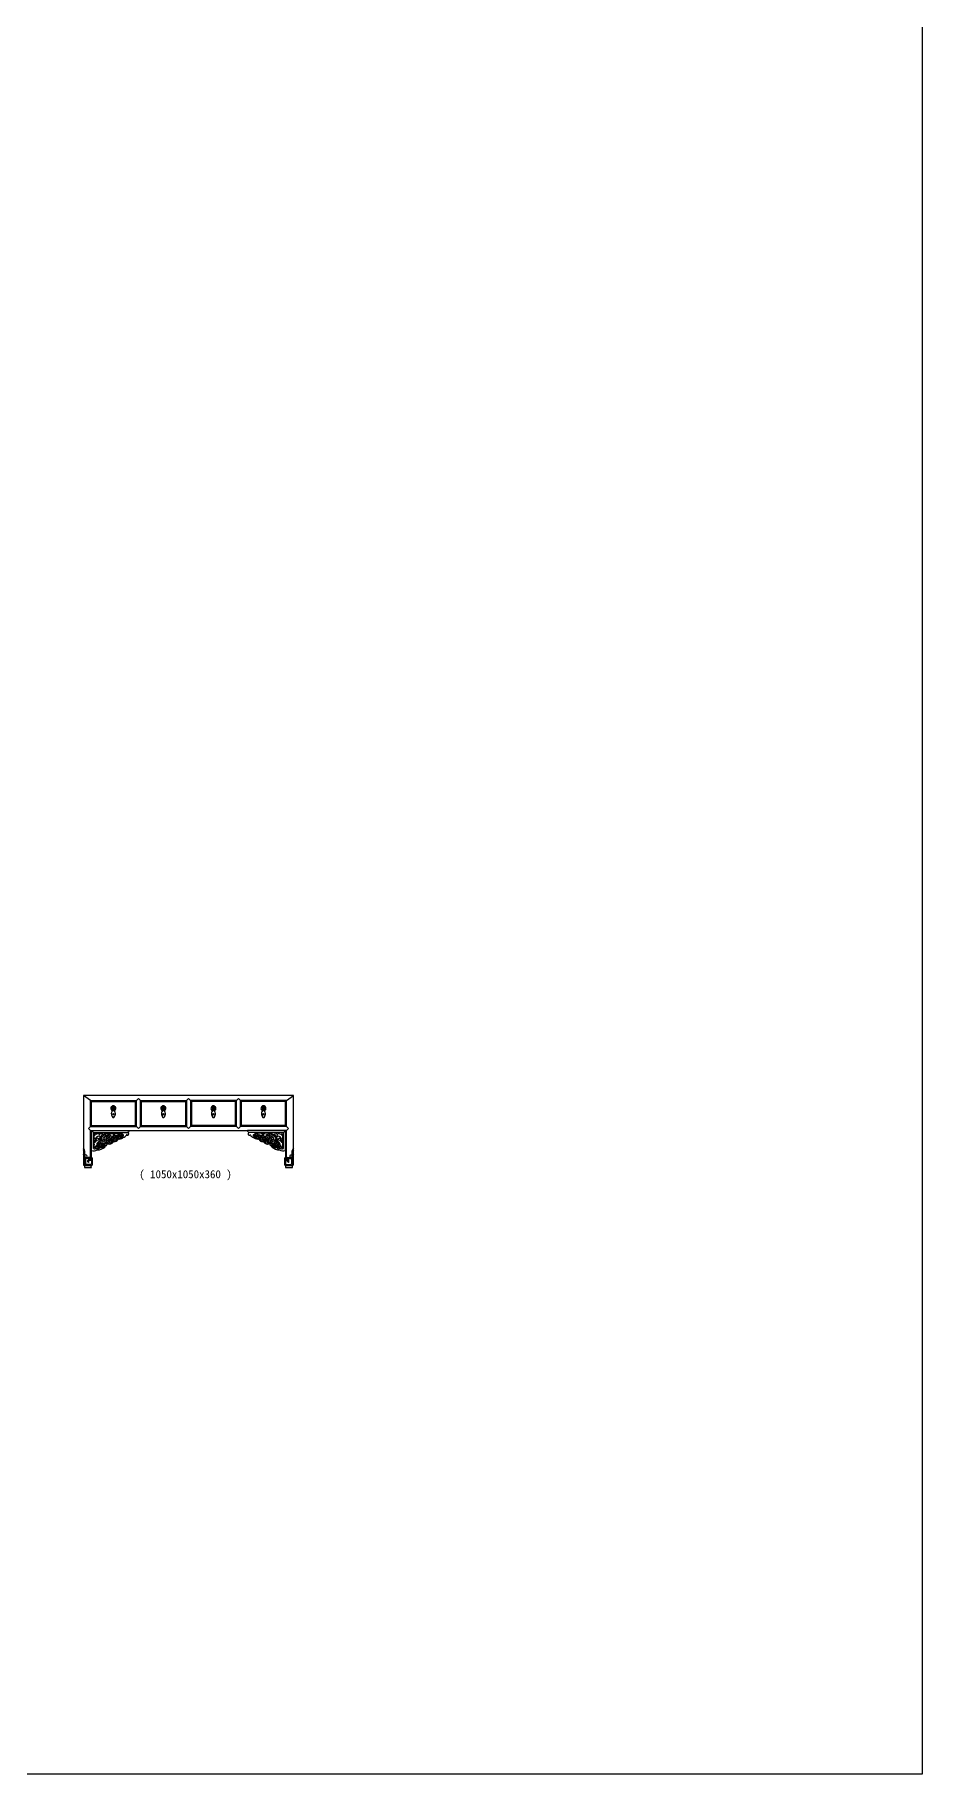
# Model space of a CAD drawing. Extents: x -66030 to 95157, y -13132 to 45879.
# Drawn here: x 90723 to 95157, y -13132 to -4439 of the extents above; entities that cross this region are included whole.
import ezdxf

# ---------------------------------------------------------------- set-up
doc = ezdxf.new("R2010")
doc.units = 0
doc.header["$LTSCALE"] = 100
doc.header["$MEASUREMENT"] = 0
doc.layers.add('3', color=11, linetype='CONTINUOUS')
doc.layers.add('立面框架', color=3, linetype='CONTINUOUS')
doc.styles.add('HZ', font='simhei.ttf')

msp = doc.modelspace()

# ---------------------------------------------------------------- linework, layer by layer
at = {"layer": '3', "color": 2}
msp.add_lwpolyline([(95156.9, -13132.3), (-66009.4, -13132.3), (-66009.4, 45878.9), (95156.9, 45878.9)], close=True, dxfattribs=at)
at = {"layer": '立面框架'}
for p, q in [((91000.2, -9764.7), (90965.2, -9739.7)), ((91490.2, -9739.7), (90965.2, -9739.7)), ((90965.2, -9739.7), (90965.2, -10084.7)), ((91000.2, -9764.7), (91230.2, -9764.7)), ((91000.2, -9894.7), (91000.2, -9764.7)), ((91005.2, -9769.7), (91000.2, -9764.7)), ((91005.2, -9769.7), (91225.2, -9769.7)), ((91005.2, -9889.7), (91005.2, -9769.7)), ((91113.4, -9811.7), (91113.4, -9804.3)), ((91117, -9804.3), (91117, -9811.7)), ((91225.2, -9769.7), (91240.2, -9754.7)), ((91225.2, -9889.7), (91225.2, -9769.7)), ((91230.2, -9894.7), (91230.2, -9764.7)), ((91255.2, -9769.7), (91240.2, -9754.7)), ((91250.2, -9764.7), (91480.2, -9764.7)), ((91250.2, -9894.7), (91250.2, -9764.7)), ((91255.2, -9769.7), (91475.2, -9769.7)), ((91255.2, -9889.7), (91255.2, -9769.7)), ((91363.4, -9811.7), (91363.4, -9804.3)), ((91367, -9804.3), (91367, -9811.7)), ((91475.2, -9769.7), (91490.2, -9754.7)), ((91475.2, -9769.7), (91475.2, -9889.7)), ((91480.2, -9764.7), (91480.2, -9894.7)), ((92015.2, -9739.7), (91490.2, -9739.7)), ((91505.2, -9769.7), (91490.2, -9754.7)), ((91730.2, -9764.7), (91500.2, -9764.7)), ((91500.2, -9764.7), (91500.2, -9894.7)), ((91725.2, -9769.7), (91505.2, -9769.7)), ((91505.2, -9769.7), (91505.2, -9889.7)), ((91613.4, -9804.3), (91613.4, -9811.7)), ((91617, -9811.7), (91617, -9804.3)), ((91725.2, -9769.7), (91740.2, -9754.7)), ((91725.2, -9889.7), (91725.2, -9769.7)), ((91730.2, -9894.7), (91730.2, -9764.7)), ((91755.2, -9769.7), (91740.2, -9754.7)), ((91980.2, -9764.7), (91750.2, -9764.7)), ((91750.2, -9894.7), (91750.2, -9764.7)), ((91975.2, -9769.7), (91755.2, -9769.7)), ((91755.2, -9889.7), (91755.2, -9769.7)), ((91863.4, -9804.3), (91863.4, -9811.7)), ((91867, -9811.7), (91867, -9804.3)), ((91975.2, -9769.7), (91980.2, -9764.7)), ((91975.2, -9889.7), (91975.2, -9769.7)), ((91980.2, -9764.7), (92015.2, -9739.7)), ((91980.2, -9894.7), (91980.2, -9764.7)), ((92015.2, -10084.7), (92015.2, -9739.7)), ((91000.2, -9894.7), (90990.2, -9904.7)), ((91000.2, -9914.7), (90990.2, -9904.7)), ((91005.2, -9889.7), (91000.2, -9894.7)), ((91000.2, -9894.7), (91230.2, -9894.7)), ((91005.2, -9889.7), (91225.2, -9889.7)), ((91225.2, -9889.7), (91240.2, -9904.7)), ((91255.2, -9889.7), (91240.2, -9904.7)), ((91250.2, -9894.7), (91480.2, -9894.7)), ((91255.2, -9889.7), (91475.2, -9889.7)), ((91475.2, -9889.7), (91490.2, -9904.7)), ((91505.2, -9889.7), (91490.2, -9904.7)), ((91730.2, -9894.7), (91500.2, -9894.7)), ((91725.2, -9889.7), (91505.2, -9889.7)), ((91725.2, -9889.7), (91740.2, -9904.7)), ((91755.2, -9889.7), (91740.2, -9904.7)), ((91980.2, -9894.7), (91750.2, -9894.7)), ((91975.2, -9889.7), (91755.2, -9889.7)), ((91975.2, -9889.7), (91980.2, -9894.7)), ((91980.2, -9894.7), (91990.2, -9904.7)), ((91980.2, -9914.7), (91990.2, -9904.7)), ((91000.2, -9914.7), (91195.2, -9914.7)), ((91000.2, -10047.2), (91000.2, -9914.7)), ((91005.2, -10014.7), (91005.2, -9914.7)), ((91015.2, -9924.7), (91005.2, -9914.7)), ((91015.2, -9924.7), (91185.2, -9924.7)), ((91015.4, -10005.5), (91015.2, -9924.7)), ((91195.2, -9914.7), (91785.2, -9914.7)), ((91980.2, -9914.7), (91785.2, -9914.7)), ((91965.2, -9924.7), (91795.2, -9924.7)), ((91965, -10005.5), (91965.2, -9924.7)), ((91965.2, -9924.7), (91975.2, -9914.7)), ((91975.2, -10014.7), (91975.2, -9914.7)), ((91980.2, -10047.2), (91980.2, -9914.7)), ((90965.2, -10036), (90965.2, -10036)), ((90970.2, -10084.7), (90970.2, -10054.7)), ((90997.7, -10049.7), (90975.2, -10049.7)), ((90975.2, -10057.2), (90975.2, -10082.2)), ((91000.2, -10054.7), (90977.7, -10054.7)), ((91002.7, -10084.7), (90977.7, -10084.7)), ((90987.7, -10072.2), (90987.7, -10064.7)), ((91005.2, -10059.7), (90992.7, -10059.7)), ((90992.7, -10072.2), (90992.7, -10067.2)), ((91002.7, -10064.7), (90995.2, -10064.7)), ((91005.2, -10049.7), (91005.2, -10014.7)), ((91005.2, -10067.2), (91005.2, -10082.2)), ((91010.2, -10084.7), (91010.2, -10054.7)), ((91970.2, -10054.7), (91970.2, -10084.7)), ((91970.2, -10064.7), (91970.2, -10084.7)), ((91975.2, -10014.7), (91975.2, -10049.7)), ((91975.2, -10059.7), (91987.7, -10059.7)), ((91975.2, -10067.2), (91975.2, -10082.2)), ((91977.7, -10064.7), (91985.2, -10064.7)), ((91977.7, -10084.7), (92002.7, -10084.7)), ((91980.2, -10054.7), (92002.7, -10054.7)), ((91982.7, -10049.7), (92005.2, -10049.7)), ((91987.7, -10072.2), (91987.7, -10067.2)), ((91992.7, -10072.2), (91992.7, -10064.7)), ((92005.2, -10057.2), (92005.2, -10082.2)), ((92010.2, -10084.7), (92010.2, -10054.7)), ((92015.2, -10036), (92015.2, -10036)), ((90970.2, -10089.7), (90972.2, -10089.7)), ((90970.2, -10099.7), (91005.2, -10099.7)), ((90972.2, -10089.7), (91003.2, -10089.7)), ((91003.2, -10089.7), (91005.2, -10089.7)), ((91975.2, -10089.7), (91977.2, -10089.7)), ((91975.2, -10099.7), (92010.2, -10099.7)), ((91977.2, -10089.7), (92008.2, -10089.7)), ((92008.2, -10089.7), (92010.2, -10089.7))]:
    msp.add_line(p, q, dxfattribs=at)
for centre, radius in [((91115.2, -9833.7), 3.54), ((91115.2, -9833.7), 1.38), ((91365.2, -9833.7), 3.54), ((91365.2, -9833.7), 1.38), ((91615.3, -9833.7), 3.54), ((91615.3, -9833.7), 1.38), ((91865.3, -9833.7), 3.54), ((91865.3, -9833.7), 1.38)]:
    msp.add_circle(centre, radius, dxfattribs=at)
for centre, radius, start, end in [((91115.2, -9804.1), 12.4, 296.60702, 243.39298), ((91136.2, -9831.6), 31.3, 164.68172, 189.21112), ((91109, -9824), 3.16, 93.7032, 166.4626), ((91112.7, -9818.6), 4.53, 112.25461, 211.10231), ((91115.2, -9804.1), 7.04, 297.75347, 242.24653), ((91115.9, -9813.4), 5.01, 119.50501, 191.14788), ((91114.8, -9812.8), 2.25, 128.27062, 187.04976), ((91115.2, -9812.7), 2.69, 189.12109, 350.87891), ((91115.2, -9805.6), 2.23, 35.32325, 144.67675), ((91115.2, -9810.4), 2.23, 215.32325, 324.67675), ((91114.6, -9813.4), 5.01, 348.85212, 60.49499), ((91115.6, -9812.8), 2.25, 352.95024, 51.72938), ((91117.8, -9818.6), 4.53, 328.89769, 67.74539), ((91121.4, -9824), 3.16, 13.5374, 86.2968), ((91094.3, -9831.6), 31.3, 350.78888, 15.31828), ((91365.2, -9804.1), 12.4, 296.60702, 243.39298), ((91386.2, -9831.6), 31.3, 164.68172, 189.21112), ((91359, -9824), 3.16, 93.7032, 166.4626), ((91362.7, -9818.6), 4.53, 112.25461, 211.10231), ((91365.2, -9804.1), 7.04, 297.75347, 242.24653), ((91365.9, -9813.4), 5.01, 119.50501, 191.14788), ((91364.8, -9812.8), 2.25, 128.27062, 187.04976), ((91365.2, -9812.7), 2.69, 189.12109, 350.87891), ((91365.2, -9805.6), 2.23, 35.32325, 144.67675), ((91365.2, -9810.4), 2.23, 215.32325, 324.67675), ((91364.6, -9813.4), 5.01, 348.85212, 60.49499), ((91365.6, -9812.8), 2.25, 352.95024, 51.72938), ((91367.8, -9818.6), 4.53, 328.89769, 67.74539), ((91371.4, -9824), 3.16, 13.5374, 86.2968), ((91344.3, -9831.6), 31.3, 350.78888, 15.31828), ((91615.2, -9804.1), 12.4, 296.60702, 243.39298), ((91636.2, -9831.6), 31.3, 164.68172, 189.21112), ((91609, -9824), 3.16, 93.7032, 166.4626), ((91612.7, -9818.6), 4.53, 112.25461, 211.10231), ((91615.2, -9804.1), 7.04, 297.75347, 242.24653), ((91615.9, -9813.4), 5.01, 119.50501, 191.14788), ((91614.8, -9812.8), 2.25, 128.27062, 187.04976), ((91615.2, -9812.7), 2.69, 189.12109, 350.87891), ((91615.2, -9805.6), 2.23, 35.32325, 144.67675), ((91615.2, -9810.4), 2.23, 215.32325, 324.67675), ((91614.6, -9813.4), 5.01, 348.85212, 60.49499), ((91615.7, -9812.8), 2.25, 352.95024, 51.72938), ((91617.8, -9818.6), 4.53, 328.89769, 67.74539), ((91621.4, -9824), 3.16, 13.5374, 86.2968), ((91594.3, -9831.6), 31.3, 350.78888, 15.31828), ((91865.2, -9804.1), 12.4, 296.60702, 243.39298), ((91886.2, -9831.6), 31.3, 164.68172, 189.21112), ((91859, -9824), 3.16, 93.7032, 166.4626), ((91862.7, -9818.6), 4.53, 112.25461, 211.10231), ((91865.2, -9804.1), 7.04, 297.75347, 242.24653), ((91865.9, -9813.4), 5.01, 119.50501, 191.14788), ((91864.8, -9812.8), 2.25, 128.27062, 187.04976), ((91865.2, -9812.7), 2.69, 189.12109, 350.87891), ((91865.2, -9805.6), 2.23, 35.32325, 144.67675), ((91865.2, -9810.4), 2.23, 215.32325, 324.67675), ((91864.6, -9813.4), 5.01, 348.85212, 60.49499), ((91865.7, -9812.8), 2.25, 352.95024, 51.72938), ((91867.8, -9818.6), 4.53, 328.89769, 67.74539), ((91871.4, -9824), 3.16, 13.5374, 86.2968), ((91844.3, -9831.6), 31.3, 350.78888, 15.31828), ((91109.6, -9835.9), 4.47, 188.93982, 251.82939), ((91117.7, -9842), 9.63, 168.88381, 235.45422), ((91115.3, -9842), 8.51, 248.78786, 269.42404), ((91115.1, -9842), 8.51, 270.57596, 291.21214), ((91112.7, -9842), 9.63, 304.54578, 11.11619), ((91120.8, -9835.9), 4.47, 288.17061, 351.06018), ((91359.6, -9835.9), 4.47, 188.93982, 251.82939), ((91367.7, -9842), 9.63, 168.88381, 235.45422), ((91365.3, -9842), 8.51, 248.78786, 269.42404), ((91365.1, -9842), 8.51, 270.57596, 291.21214), ((91362.7, -9842), 9.63, 304.54578, 11.11619), ((91370.8, -9835.9), 4.47, 288.17061, 351.06018), ((91609.6, -9835.9), 4.47, 188.93982, 251.82939), ((91617.7, -9842), 9.63, 168.88381, 235.45422), ((91615.3, -9842), 8.51, 248.78786, 269.42404), ((91615.1, -9842), 8.51, 270.57596, 291.21214), ((91612.7, -9842), 9.63, 304.54578, 11.11619), ((91620.8, -9835.9), 4.47, 288.17061, 351.06018), ((91859.6, -9835.9), 4.47, 188.93982, 251.82939), ((91867.7, -9842), 9.63, 168.88381, 235.45422), ((91865.3, -9842), 8.51, 248.78786, 269.42404), ((91865.1, -9842), 8.51, 270.57596, 291.21214), ((91862.7, -9842), 9.63, 304.54578, 11.11619), ((91870.8, -9835.9), 4.47, 288.17061, 351.06018), ((91048.3, -9945.3), 30.5, 166.32581, 201.82549), ((91021.3, -9936.2), 3.33, 72.74454, 344.36056), ((91021.3, -9936.2), 3.33, 344.36056, 216.02655), ((91033.6, -9990.9), 15.6, 150.94772, 211.81074), ((91047, -9962.1), 28.8, 176.72767, 199.51567), ((91047, -9976.1), 28.8, 160.56264, 183.35064), ((91016, -9957.1), 3.98, 303.36395, 5.77002), ((91012.1, -9982.8), 7.86, 355.60029, 39.72626), ((91023.1, -9969.1), 4.2, 218.3609, 141.71741), ((91024, -9995.9), 4.84, 221.4975, 0.53965), ((91026, -9943.3), 10.9, 76.54445, 109.97323), ((91026.6, -9996.2), 2.11, 24.23347, 180.47723), ((91040, -9958.5), 14.5, 94.85847, 201.49913), ((91030.9, -9961.9), 4.86, 202.82758, 351.01634), ((91032.1, -9993.7), 3.92, 149.80978, 324.98565), ((91029.1, -9916.9), 15.8, 268.17775, 299.2293), ((91037.5, -9996.2), 9.89, 123.36861, 153.07607), ((91035.5, -9959.5), 5.8, 79.33532, 219.7846), ((91033.3, -9962.2), 2.46, 204.83257, 348.02433), ((91048.1, -9986.5), 16.1, 103.93599, 208.44093), ((91037.1, -9995.4), 4.17, 149.539, 156.96338), ((91034.9, -9994.2), 1.74, 164.14609, 281.39796), ((91032.6, -9995.7), 8.7, 278.34248, 4.7413), ((91044.3, -9988.4), 11.9, 208.84547, 250.41051), ((91031.3, -9996.5), 16, 283.20846, 10.25065), ((91034.6, -9955.8), 56.2, 270.41096, 311.72535), ((91034.6, -9955.8), 56.2, 270.41096, 311.72535), ((91029.4, -9966.2), 14.3, 339.23964, 59.90736), ((91039.1, -9942.3), 11.9, 44.83845, 101.3975), ((91047.6, -9986.5), 9.67, 95.93329, 210.37757), ((91037.5, -9996.2), 9.89, 62.2734, 87.50949), ((91038.9, -9955.9), 11.9, 40.76986, 90.85052), ((91043.8, -9989.4), 5.02, 203.45925, 230.41584), ((91037.1, -9995.4), 4.17, 5.59527, 31.146), ((91048.9, -9989.5), 7.14, 347.03841, 170.18456), ((91045.1, -9990.4), 3.81, 9.65416, 147.15779), ((91037.5, -9996.2), 9.89, 15.05539, 60.01563), ((91045.5, -9934.9), 2.21, 151.14944, 25.48477), ((91051.8, -9942), 11.6, 78.46953, 134.96519), ((91046.5, -9985.5), 14.8, 75.12087, 98.85336), ((91067.2, -9958.3), 21.3, 115.75763, 258.32894), ((91048, -9988.4), 11.6, 265.87644, 96.9312), ((91043.8, -9989.4), 5.02, 308.22344, 355.96155), ((91044.3, -9988.4), 11.9, 282.56657, 346.86615), ((91067, -9954.3), 17.7, 120.79977, 252.74124), ((91046.5, -9985.5), 14.8, 286.88489, 30.23739), ((91052.8, -9977.6), 22.2, 264.59258, 324.36081), ((91062.7, -9955.1), 8.92, 153.24834, 336.39449), ((91067.8, -9879.2), 53.3, 255.06329, 271.92151), ((91067.9, -9957.8), 14.8, 15.05539, 153.07607), ((91068.8, -9965.2), 28.3, 74.30682, 112.67959), ((91067.8, -9988.8), 6.63, 45.69376, 209.56543), ((91063.4, -9959.2), 12.1, 262.14322, 16.5875), ((91064.9, -9989.6), 3.72, 220.25633, 20.09406), ((91068.8, -9956.8), 6.27, 9.66918, 162.17148), ((91067.6, -9955.3), 4.77, 175.86409, 313.36771), ((91062.8, -9959.1), 20.1, 270.14591, 14.65085), ((91070.2, -9972.2), 10.1, 223.65485, 259.44146), ((91067.3, -9987.8), 1.15, 104.99107, 332.2205), ((91068.1, -9989.4), 2.93, 338.14821, 112.44144), ((91068.4, -9961.4), 20.7, 268.39749, 313.61656), ((91077.5, -9947.1), 16.7, 62.92972, 118.09737), ((91066.9, -9990.7), 8.7, 305.75247, 50.48797), ((91066.9, -9990.7), 8.7, 305.75247, 0), ((91074.7, -9981.6), 9.46, 275.15815, 33.14352), ((91075.1, -9981.6), 9.16, 273.22169, 29.32966), ((91080.9, -9936.1), 4.84, 131.4975, 274.59748), ((91085.9, -9945.7), 15.6, 60.94772, 121.81074), ((91096.8, -9968.8), 16.1, 178.06456, 208.44093), ((91087.9, -9945.8), 8.61, 218.34958, 354.24262), ((91082.1, -9936.1), 4.88, 260.52349, 52.02678), ((91093, -9970.7), 11.9, 208.84547, 346.86615), ((91096.8, -9968.8), 16.1, 103.93599, 150.0743), ((91095.5, -9965.9), 16.7, 221.8775, 307.03369), ((91088.2, -9943.1), 4.41, 124.85092, 273.03968), ((91093, -9950.5), 13.2, 16.8818, 123.52246), ((91088.4, -9945.3), 2.24, 126.8559, 270.04766), ((91096.3, -9968.8), 9.67, 95.93329, 210.37757), ((91091.2, -9946.8), 5.27, 1.35865, 141.80794), ((91092.6, -9971.6), 5.02, 203.45925, 355.96155), ((91097.6, -9971.8), 7.14, 347.03841, 170.18456), ((91093.8, -9972.6), 3.81, 9.65416, 147.15779), ((91095.2, -9967.8), 14.8, 286.88489, 98.85336), ((91095.2, -9878.9), 53.3, 268.1568, 285.01501), ((91096.7, -9970.6), 11.6, 265.87644, 96.9312), ((91095, -9949.1), 10.9, 322.7932, 12.87385), ((91102.5, -9966.3), 13.3, 282.98125, 347.17731), ((91102.5, -9966.3), 13.3, 282.98125, 347.17731), ((91122.6, -9956), 16.1, 103.93599, 189.3202), ((91110.7, -9959.1), 28.8, 70.56264, 93.35064), ((91118.9, -9957.9), 11.9, 220.03644, 346.86615), ((91122.1, -9956), 9.67, 95.93329, 210.37757), ((91117.7, -9935.2), 4.2, 128.3609, 51.71741), ((91118.4, -9958.9), 5.02, 203.45925, 355.96155), ((91124.7, -9959.1), 28.8, 86.72767, 109.51567), ((91118.9, -9957.9), 11.9, 253.48166, 270), ((91123.5, -9959), 7.14, 346.17416, 170.18456), ((91119.6, -9959.8), 3.81, 9.65416, 147.15779), ((91121, -9955), 14.8, 18.89031, 98.85336), ((91122.9, -9955.6), 14.7, 254.23383, 343.0986), ((91122.9, -9955.6), 14.7, 254.23383, 343.0986), ((91122.5, -9957.9), 11.6, 35.72246, 96.9312), ((91140.1, -9878.8), 53.3, 255.06329, 271.92151), ((91136.7, -9961.8), 11.7, 59.66042, 136.16797), ((91134.5, -9950.7), 10.2, 65.18212, 124.93469), ((91135.4, -9985.9), 30.3, 76.24907, 100.31871), ((91123.5, -9959), 7.14, 347.03841, 24.31114), ((91132.1, -9945.4), 15.3, 263.90336, 313.77305), ((91143.3, -9963.9), 7.54, 58.68694, 147.27119), ((91142.7, -9944.2), 4.8, 145.28291, 299.98029), ((91147.6, -9945.9), 9.89, 15.05539, 153.07607), ((91152.8, -9958.8), 28.9, 80.66595, 112.26361), ((91147.2, -9947), 10.5, 244.02701, 20.03322), ((91146.5, -9946.9), 6.21, 230.98098, 21.96658), ((91147.6, -9944.7), 4.43, 164.31652, 235.72023), ((91147.6, -9945.9), 4.89, 16.38628, 150.09608), ((91147.2, -9947), 10.5, 270, 306.99735), ((91155.1, -9945.4), 10.1, 261.22296, 341.23179), ((91155.1, -9945.4), 10.1, 261.22296, 341.23179), ((91156.8, -9933.9), 2.11, 152.09743, 308.34119), ((91161.2, -9939.8), 5.22, 41.15061, 213.19312), ((91165.6, -9939.3), 9.36, 200.43433, 264.23196), ((91156.3, -9933.1), 3.05, 305.46475, 67.58941), ((91161.9, -9939.9), 2.19, 65.77735, 216.84431), ((91162.8, -9939), 3.52, 220.54138, 48.7853), ((91163.4, -9929.6), 19.1, 273.85789, 334.2402), ((91163.4, -9929.6), 19.1, 273.85789, 334.2402), ((91184.7, -9931.9), 7.21, 235.48526, 86.06835), ((91184.7, -9931.9), 7.21, 235.48526, 86.06835), ((91187.5, -9941.2), 7.63, 128.87053, 154.51011), ((91183.2, -9935.7), 0.661, 359.67505, 130.28742), ((91185.2, -9914.7), 10, 270, 0), ((91185.2, -9914.7), 10, 270, 0), ((91795.2, -9914.7), 10, 180, 270), ((91795.2, -9914.7), 10, 180, 270), ((91795.7, -9931.9), 7.21, 93.93165, 304.51474), ((91795.7, -9931.9), 7.21, 93.93165, 304.51474), ((91797.3, -9935.7), 0.661, 49.71258, 180.32495), ((91792.9, -9941.2), 7.63, 25.48989, 51.12947), ((91817, -9929.6), 19.1, 205.7598, 266.14211), ((91817, -9929.6), 19.1, 205.7598, 266.14211), ((91817.6, -9939), 3.52, 131.2147, 319.45862), ((91819.2, -9939.8), 5.22, 326.80688, 138.84939), ((91814.8, -9939.3), 9.36, 275.76804, 339.56567), ((91825.3, -9945.4), 10.1, 198.76821, 278.77704), ((91825.3, -9945.4), 10.1, 198.76821, 278.77704), ((91818.5, -9939.9), 2.19, 323.15569, 114.22265), ((91824.1, -9933.1), 3.05, 112.41059, 234.53525), ((91823.7, -9933.9), 2.11, 231.65881, 27.90257), ((91833.2, -9947), 10.5, 159.96678, 295.97299), ((91827.7, -9958.8), 28.9, 67.73639, 99.33405), ((91832.8, -9945.9), 9.89, 26.92393, 164.94461), ((91833.2, -9947), 10.5, 233.00265, 270), ((91833.9, -9946.9), 6.21, 158.03342, 309.01902), ((91832.8, -9945.9), 4.89, 29.90392, 163.61372), ((91837.1, -9963.9), 7.54, 32.72881, 121.31306), ((91837.7, -9944.2), 4.8, 240.01971, 34.71709), ((91832.8, -9944.7), 4.43, 304.27977, 15.68348), ((91843.7, -9961.8), 11.7, 43.83203, 120.33958), ((91845, -9985.9), 30.3, 79.68129, 103.75093), ((91848.4, -9945.4), 15.3, 226.22695, 276.09664), ((91840.4, -9878.8), 53.3, 268.07849, 284.93671), ((91845.9, -9950.7), 10.2, 55.06531, 114.81788), ((91857.6, -9955.6), 14.7, 196.9014, 285.76617), ((91857.6, -9955.6), 14.7, 196.9014, 285.76617), ((91859.4, -9955), 14.8, 81.14664, 161.10969), ((91857.9, -9957.9), 11.6, 83.0688, 144.27754), ((91857, -9959), 7.14, 9.81544, 193.82584), ((91857, -9959), 7.14, 155.68886, 192.96159), ((91861.6, -9957.9), 11.9, 193.13385, 319.96356), ((91855.8, -9959.1), 28.8, 70.48433, 93.27233), ((91860.8, -9959.8), 3.81, 32.84221, 170.34584), ((91862, -9958.9), 5.02, 184.03845, 336.54075), ((91862.8, -9935.2), 4.2, 128.28259, 51.6391), ((91858.3, -9956), 9.67, 329.62243, 84.06671), ((91869.8, -9959.1), 28.8, 86.64936, 109.43736), ((91861.6, -9957.9), 11.9, 270, 286.51834), ((91857.8, -9956), 16.1, 350.6798, 76.06401), ((91877.9, -9966.3), 13.3, 192.82269, 257.01875), ((91877.9, -9966.3), 13.3, 192.82269, 257.01875), ((91885.3, -9967.8), 14.8, 81.14664, 253.11511), ((91885.2, -9878.9), 53.3, 254.98499, 271.8432), ((91883.7, -9970.6), 11.6, 83.0688, 274.12356), ((91885.4, -9949.1), 10.9, 167.12615, 217.2068), ((91887.5, -9950.5), 13.2, 56.47754, 163.1182), ((91885, -9965.9), 16.7, 232.96631, 318.1225), ((91882.8, -9971.8), 7.14, 9.81544, 192.96159), ((91887.4, -9970.7), 11.9, 193.13385, 331.15453), ((91886.6, -9972.6), 3.81, 32.84221, 170.34584), ((91887.9, -9971.6), 5.02, 184.03845, 336.54075), ((91889.2, -9946.8), 5.27, 38.19206, 178.64135), ((91892.5, -9945.8), 8.61, 185.75738, 321.65042), ((91884.1, -9968.8), 9.67, 329.62243, 84.06671), ((91894.5, -9945.7), 15.6, 58.18926, 119.05228), ((91883.7, -9968.8), 16.1, 29.9257, 76.06401), ((91892.2, -9943.1), 4.41, 266.96032, 55.14908), ((91892, -9945.3), 2.24, 269.95234, 53.1441), ((91898.3, -9936.1), 4.88, 127.97322, 279.47651), ((91902.9, -9947.1), 16.7, 61.90263, 117.07028), ((91905.4, -9981.6), 9.16, 150.67034, 266.77831), ((91905.7, -9981.6), 9.46, 146.85648, 264.84185), ((91917.6, -9959.1), 20.1, 165.34915, 269.85409), ((91883.7, -9968.8), 16.1, 331.55907, 1.93544), ((91912.1, -9961.4), 20.7, 226.38344, 271.60251), ((91912.5, -9957.8), 14.8, 26.92393, 164.94461), ((91899.5, -9936.1), 4.84, 265.40252, 48.5025), ((91911.6, -9965.2), 28.3, 67.32041, 105.69318), ((91913.6, -9990.7), 8.7, 129.51203, 181.87978), ((91913.6, -9990.7), 8.7, 180, 234.24753), ((91913.6, -9990.7), 8.7, 181.87978, 234.24753), ((91917, -9959.2), 12.1, 163.4125, 277.85678), ((91911.6, -9956.8), 6.27, 17.82852, 170.33082), ((91912.7, -9988.8), 6.63, 330.43457, 134.30624), ((91945.9, -9955.8), 56.2, 228.27465, 269.58904), ((91945.9, -9955.8), 56.2, 228.27465, 269.58904), ((91912.3, -9989.4), 2.93, 67.55856, 201.85179), ((91917.8, -9955.1), 8.92, 203.60551, 26.75166), ((91912.9, -9955.3), 4.77, 226.63229, 4.13591), ((91927.6, -9977.6), 22.2, 215.63919, 275.40742), ((91912.6, -9879.2), 53.3, 268.07849, 284.93671), ((91915.6, -9989.6), 3.72, 159.90594, 319.74367), ((91910.2, -9972.2), 10.1, 280.55854, 316.34515), ((91913.1, -9987.8), 1.15, 207.7795, 75.00893), ((91913.2, -9958.3), 21.3, 281.67106, 64.24237), ((91913.4, -9954.3), 17.7, 287.25876, 59.20023), ((91934, -9985.5), 14.8, 149.76261, 253.11511), ((91932.4, -9988.4), 11.6, 83.0688, 274.12356), ((91931.5, -9989.5), 7.14, 9.81544, 192.96159), ((91936.1, -9988.4), 11.9, 193.13385, 257.43343), ((91928.6, -9942), 11.6, 45.03481, 101.53047), ((91934, -9985.5), 14.8, 81.14664, 104.87913), ((91935.3, -9990.4), 3.81, 32.84221, 170.34584), ((91936.6, -9989.4), 5.02, 184.03845, 231.77656), ((91941.5, -9955.9), 11.9, 89.14948, 139.23014), ((91934.9, -9934.9), 2.21, 154.51523, 28.85056), ((91941.3, -9942.3), 11.9, 78.6025, 135.16155), ((91949.1, -9996.5), 16, 169.74935, 256.79154), ((91942.9, -9996.2), 9.89, 119.98437, 164.94461), ((91932.8, -9986.5), 9.67, 329.62243, 84.06671), ((91932.4, -9986.5), 16.1, 331.55907, 76.06401), ((91951, -9966.2), 14.3, 120.09264, 200.76036), ((91942.9, -9996.2), 9.89, 92.49051, 117.7266), ((91943.3, -9995.4), 4.17, 148.854, 174.40473), ((91947.9, -9995.7), 8.7, 175.2587, 261.65752), ((91936.6, -9989.4), 5.02, 309.58416, 336.54075), ((91936.1, -9988.4), 11.9, 289.58949, 331.15453), ((91940.5, -9958.5), 14.5, 338.50087, 85.14153), ((91951.3, -9916.9), 15.8, 240.7707, 271.82225), ((91944.9, -9959.5), 5.8, 320.2154, 100.66468), ((91947.1, -9962.2), 2.46, 191.97567, 335.16743), ((91949.5, -9961.9), 4.86, 188.98366, 337.17242), ((91948.4, -9993.7), 3.92, 215.01435, 30.19022), ((91945.5, -9994.2), 1.74, 258.60204, 15.85391), ((91943.3, -9995.4), 4.17, 23.03662, 30.461), ((91942.9, -9996.2), 9.89, 26.92393, 56.63139), ((91956.4, -9995.9), 4.84, 179.46035, 318.5025), ((91954.4, -9943.3), 10.9, 70.02677, 103.45555), ((91953.8, -9996.2), 2.11, 359.52277, 155.76653), ((91957.3, -9969.1), 4.2, 38.28259, 321.6391), ((91959.1, -9936.2), 3.33, 323.97345, 195.63944), ((91959.1, -9936.2), 3.33, 195.63944, 107.25546), ((91946.8, -9990.9), 15.6, 328.18926, 29.05228), ((91968.3, -9982.8), 7.86, 140.27374, 184.39971), ((91932.1, -9945.3), 30.5, 338.17451, 13.67419), ((91964.4, -9957.1), 3.98, 174.22998, 236.63605), ((91933.5, -9962.1), 28.8, 340.48433, 3.27233), ((91933.5, -9976.1), 28.8, 356.64936, 19.43736), ((90943.6, -10023.9), 29.5, 334.49362, 43.09649), ((90944.7, -10023.6), 23.9, 328.82086, 31.17914), ((90965.5, -10036.9), 3.66, 266.02751, 291.39519), ((90971.7, -10036.8), 7.51, 209.85514, 287.09979), ((90976, -10034.9), 14.6, 222.08261, 285.28062), ((90970.2, -10084.7), 5, 180, 270), ((90969.1, -10048.7), 8.68, 56.64487, 105.19096), ((90975.2, -10054.7), 5, 90, 180), ((90975.2, -10084.7), 5, 180, 270), ((90973.8, -10049.4), 13.2, 59.08705, 105.19096), ((90973.5, -10042.7), 1.33, 287.86718, 75.91484), ((90977.7, -10057.2), 2.5, 90, 180), ((90977.7, -10082.2), 2.5, 180, 270), ((90978.2, -10043.4), 5.83, 286.43804, 66.52653), ((90992.7, -10064.7), 5, 90, 180), ((90990.2, -10071.7), 2.55, 191.17143, 348.82857), ((90995.2, -10067.2), 2.5, 90, 180), ((90997.7, -10047.2), 2.5, 270, 0), ((91000.2, -10049.7), 5, 270, 0), ((91002.7, -10067.2), 2.5, 0, 90), ((91002.7, -10082.2), 2.5, 270, 0), ((91017.4, -9984.1), 33, 248.30414, 302.08649), ((91017.4, -9984.1), 33, 248.30414, 302.08649), ((91005.2, -10054.7), 5, 0, 90), ((91005.2, -10064.7), 5, 0, 90), ((91005.2, -10084.7), 5, 270, 0), ((91021.5, -9956.4), 49.5, 262.89732, 284.39116), ((91963, -9984.1), 33, 237.91351, 291.69586), ((91963, -9984.1), 33, 237.91351, 291.69586), ((91958.9, -9956.4), 49.5, 255.60884, 277.10268), ((91975.2, -10054.7), 5, 90, 180), ((91975.2, -10064.7), 5, 90, 180), ((91975.2, -10084.7), 5, 180, 270), ((91980.2, -10049.7), 5, 180, 270), ((91977.7, -10067.2), 2.5, 90, 180), ((91977.7, -10082.2), 2.5, 180, 270), ((91982.7, -10047.2), 2.5, 180, 270), ((91985.2, -10067.2), 2.5, 0, 90), ((91987.7, -10064.7), 5, 0, 90), ((91990.2, -10071.7), 2.55, 191.17143, 348.82857), ((92002.2, -10043.4), 5.83, 113.47347, 253.56196), ((92006.7, -10049.4), 13.2, 74.80904, 120.91295), ((92004.4, -10034.9), 14.6, 254.71938, 317.91739), ((92002.7, -10057.2), 2.5, 0, 90), ((92002.7, -10082.2), 2.5, 270, 0), ((92005.2, -10054.7), 5, 0, 90), ((92005.2, -10084.7), 5, 270, 0), ((92006.9, -10042.7), 1.33, 104.08516, 252.13282), ((92008.7, -10036.8), 7.51, 252.90021, 330.14486), ((92011.3, -10048.7), 8.68, 74.80904, 123.35513), ((92036.8, -10023.9), 29.5, 136.90351, 205.50638), ((92010.2, -10084.7), 5, 270, 0), ((92035.7, -10023.6), 23.9, 148.82086, 211.17914), ((92015, -10036.9), 3.66, 248.60481, 273.97249), ((91002.2, -10100.9), 32, 159.59802, 177.90326), ((90973.2, -10100.9), 32, 2.09674, 20.40198), ((92007.2, -10100.9), 32, 159.59802, 177.90326), ((91978.2, -10100.9), 32, 2.09674, 20.40198)]:
    msp.add_arc(centre, radius, start, end, dxfattribs=at)

# ---------------------------------------------------------------- texts
at = {"layer": '立面框架', "style": 'HZ'}
msp.add_text('( 1050x1050x360 )', height=40, dxfattribs=at).set_placement((91244.3, -10153.5))

doc.saveas('drawing.dxf')
